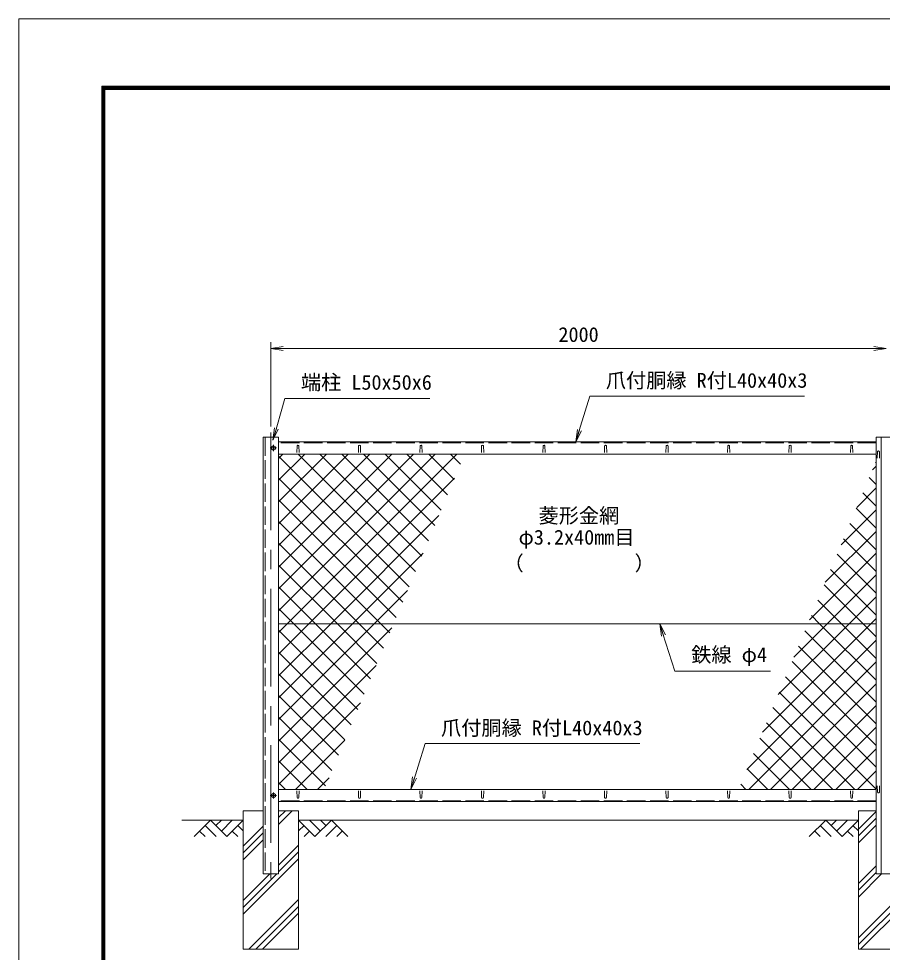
# Model space of a CAD drawing. Units: millimetres, scale not verified. Extents: x -4200 to 4200, y -2970 to 2970.
# Drawn here: x -4200 to -1392, y -66 to 2970 of the extents above; entities that cross this region are included whole.
import ezdxf
from ezdxf.enums import TextEntityAlignment as Align

# ---------------------------------------------------------------- set-up
doc = ezdxf.new("R2010")
doc.units = ezdxf.units.MM
doc.header["$LTSCALE"] = 10
doc.linetypes.add('DASHED', pattern=[7.5, 6, -1.5])
doc.linetypes.add('USER1', pattern=[50.8, 31.75, -6.35, 6.35, -6.35])
for name, color, linetype, lineweight in [('0-0_D-STR1', 1, 'Continuous', 18), ('0-1_D-BMK', 2, 'USER1', 13), ('0-2_D-STR-DIM', 7, 'Continuous', 13), ('0-3_D-STR3', 3, 'Continuous', 13), ('0-4_D-BGD', 7, 'Continuous', 18), ('0-5_D-STR4', 7, 'Continuous', 18), ('0-6_D-DCR-HCH', 7, 'Continuous', 13), ('0-7_D-STR-TXT', 7, 'Continuous', 13), ('0-8_0', 7, 'Continuous', 18), ('0-A_D-STR2', 7, 'Continuous', 13), ('0-B_D-TTL', 7, 'Continuous', 18)]:
    doc.layers.add(name, color=color, linetype=linetype, lineweight=lineweight)
doc.styles.add('ＭＳ ゴシック', font='')
doc.styles.get('ＭＳ ゴシック').set_extended_font_data('MS Gothic')

# ---------------------------------------------------------------- blocks, each defined once
blk = doc.blocks.new('_Open')
at = {"layer": '0-8_0'}
blk.add_line((-10, 1.667), (0, 0), dxfattribs=at)
blk.add_lwpolyline([(-10, -1.667), (0, 0), (-10, 0)], dxfattribs=at)

msp = doc.modelspace()

# ---------------------------------------------------------------- linework, layer by layer
at = {"layer": '0-0_D-STR1'}
for p, q in [((-3404.97, 1608.92), (-3404.97, 188.92)), ((-3354.97, 1608.92), (-3404.97, 1608.92)), ((-3354.97, 188.92), (-3354.97, 1608.92)), ((-1412.47, 1593.92), (-3354.97, 1593.92)), ((-3294.97, 1580.79), (-3295.72, 1559.29)), ((-3288.97, 1580.79), (-3288.22, 1559.29)), ((-3094.97, 1580.79), (-3095.72, 1559.29)), ((-3088.97, 1580.79), (-3088.22, 1559.29)), ((-2894.97, 1580.79), (-2895.72, 1559.29)), ((-2888.97, 1580.79), (-2888.22, 1559.29)), ((-2694.97, 1580.79), (-2695.72, 1559.29)), ((-2688.97, 1580.79), (-2688.22, 1559.29)), ((-2494.97, 1580.79), (-2495.72, 1559.29)), ((-2488.97, 1580.79), (-2488.22, 1559.29)), ((-2294.97, 1580.79), (-2295.72, 1559.29)), ((-2288.97, 1580.79), (-2288.22, 1559.29)), ((-2094.97, 1580.79), (-2095.72, 1559.29)), ((-2088.97, 1580.79), (-2088.22, 1559.29)), ((-1894.97, 1580.79), (-1895.72, 1559.29)), ((-1888.97, 1580.79), (-1888.22, 1559.29)), ((-1694.97, 1580.79), (-1695.72, 1559.29)), ((-1688.97, 1580.79), (-1688.22, 1559.29)), ((-1494.97, 1580.79), (-1495.72, 1559.29)), ((-1488.97, 1580.79), (-1488.22, 1559.29)), ((-1395.97, 188.92), (-1395.97, 1608.92)), ((-3354.97, 1553.92), (-1412.47, 1553.92)), ((-1407.97, 1562.3), (-1408.72, 1540.8)), ((-1401.97, 1562.3), (-1401.22, 1540.8)), ((-3354.97, 463.92), (-1412.47, 463.92)), ((-3294.97, 437.05), (-3295.72, 458.55)), ((-3288.97, 437.05), (-3288.22, 458.55)), ((-3094.97, 437.05), (-3095.72, 458.55)), ((-3088.97, 437.05), (-3088.22, 458.55)), ((-2894.97, 437.05), (-2895.72, 458.55)), ((-2888.97, 437.05), (-2888.22, 458.55)), ((-2694.97, 437.05), (-2695.72, 458.55)), ((-2688.97, 437.05), (-2688.22, 458.55)), ((-2494.97, 437.05), (-2495.72, 458.55)), ((-2488.97, 437.05), (-2488.22, 458.55)), ((-2294.97, 437.05), (-2295.72, 458.55)), ((-2288.97, 437.05), (-2288.22, 458.55)), ((-2094.97, 437.05), (-2095.72, 458.55)), ((-2088.97, 437.05), (-2088.22, 458.55)), ((-1894.97, 437.05), (-1895.72, 458.55)), ((-1888.97, 437.05), (-1888.22, 458.55)), ((-1694.97, 437.05), (-1695.72, 458.55)), ((-1688.97, 437.05), (-1688.22, 458.55)), ((-1494.97, 437.05), (-1495.72, 458.55)), ((-1488.97, 437.05), (-1488.22, 458.55)), ((-1407.97, 454.25), (-1408.72, 475.75)), ((-1401.97, 454.25), (-1401.22, 475.75)), ((-1412.47, 423.92), (-3354.97, 423.92)), ((-3404.97, 188.92), (-3354.97, 188.92)), ((-1412.47, 188.92), (-1347.47, 188.92))]:
    msp.add_line(p, q, dxfattribs=at)
at = {"layer": '0-0_D-STR1', "linetype": 'DASHED'}
for p, q in [((-3398.97, 1608.92), (-3398.97, 188.92)), ((-1412.47, 1590.92), (-3354.97, 1590.92)), ((-1412.47, 426.92), (-3354.97, 426.92))]:
    msp.add_line(p, q, dxfattribs=at)
at = {"layer": '0-0_D-STR1'}
msp.add_lwpolyline([(-1412.47, 188.92), (-1412.47, 1608.92), (-1347.47, 1608.92)], dxfattribs=at)
for centre, start, end in [((-3291.97, 1579.54), 22.61986, 157.38014), ((-3091.97, 1579.54), 22.61986, 157.38014), ((-2891.97, 1579.54), 22.61986, 157.38014), ((-2691.97, 1579.54), 22.61986, 157.38014), ((-2491.97, 1579.54), 22.61986, 157.38014), ((-2291.97, 1579.54), 22.61986, 157.38014), ((-2091.97, 1579.54), 22.61986, 157.38014), ((-1891.97, 1579.54), 22.61986, 157.38014), ((-1691.97, 1579.54), 22.61986, 157.38014), ((-1491.97, 1579.54), 22.61986, 157.38014), ((-1404.97, 1561.05), 22.61986, 157.38014), ((-3291.97, 438.3), 202.61986, 337.38014), ((-3091.97, 438.3), 202.61986, 337.38014), ((-2891.97, 438.3), 202.61986, 337.38014), ((-2691.97, 438.3), 202.61986, 337.38014), ((-2491.97, 438.3), 202.61986, 337.38014), ((-2291.97, 438.3), 202.61986, 337.38014), ((-2091.97, 438.3), 202.61986, 337.38014), ((-1891.97, 438.3), 202.61986, 337.38014), ((-1691.97, 438.3), 202.61986, 337.38014), ((-1491.97, 438.3), 202.61986, 337.38014), ((-1404.97, 455.5), 202.61986, 337.38014)]:
    msp.add_arc(centre, 3.25, start, end, dxfattribs=at)
at = {"layer": '0-1_D-BMK'}
for p, q in [((-3379.97, 1623.92), (-3379.97, 173.92)), ((-3371.97, 1583.92), (-3371.97, 1563.92)), ((-3361.97, 1573.92), (-3381.97, 1573.92)), ((-3361.97, 443.92), (-3381.97, 443.92)), ((-3371.97, 453.92), (-3371.97, 433.92))]:
    msp.add_line(p, q, dxfattribs=at)
at = {"layer": '0-2_D-STR-DIM'}
for p, q in [((-3379.97, 1643.92), (-3379.97, 1917.7)), ((-3379.97, 1897.7), (-1379.97, 1897.7))]:
    msp.add_line(p, q, dxfattribs=at)
at = {"layer": '0-3_D-STR3'}
msp.add_line((-1412.47, 1002.17), (-3354.97, 1002.17), dxfattribs=at)
for points in [[(-3365.47, 1577.67), (-3371.97, 1581.42), (-3378.47, 1577.67), (-3378.47, 1570.16), (-3371.97, 1566.41), (-3365.47, 1570.16)], [(-3365.47, 447.67), (-3371.97, 451.42), (-3378.47, 447.67), (-3378.47, 440.16), (-3371.97, 436.41), (-3365.47, 440.16)]]:
    msp.add_lwpolyline(points, close=True, dxfattribs=at)
for centre in [(-3371.97, 1573.92), (-3371.97, 443.92)]:
    msp.add_circle(centre, 6.25, dxfattribs=at)
at = {"layer": '0-4_D-BGD'}
for p, q in [((-3469.97, 363.92), (-3669.97, 363.92)), ((-1469.97, 363.92), (-3289.97, 363.92))]:
    msp.add_line(p, q, dxfattribs=at)
at = {"layer": '0-5_D-STR4'}
for p, q in [((-3469.97, 393.92), (-3469.97, -56.08)), ((-3404.97, 393.92), (-3469.97, 393.92)), ((-3289.97, 393.92), (-3354.97, 393.92)), ((-3289.97, 393.92), (-3289.97, -56.08)), ((-1469.97, 393.92), (-1469.97, -56.08)), ((-1412.47, 393.92), (-1469.97, 393.92)), ((-3289.97, -56.08), (-3469.97, -56.08)), ((-1289.97, -56.08), (-1469.97, -56.08))]:
    msp.add_line(p, q, dxfattribs=at)
at = {"layer": '0-6_D-DCR-HCH'}
for p, q in [((-3354.97, 349.9), (-3310.96, 393.92)), ((-3354.97, 372), (-3333.05, 393.92)), ((-1469.97, 334.55), (-1412.47, 392.05)), ((-1469.97, 312.45), (-1412.47, 369.95)), ((-3576.4, 363.92), (-3629.61, 310.71)), ((-3594.14, 346.18), (-3558.5, 310.71)), ((-3576.4, 363.92), (-3523.19, 310.71)), ((-3558.66, 346.18), (-3540.92, 363.92)), ((-3540.92, 328.44), (-3505.45, 363.92)), ((-3523.19, 310.71), (-3469.97, 363.92)), ((-3487.71, 346.18), (-3469.97, 328.52)), ((-3469.97, 279.09), (-3404.97, 344.09)), ((-3236.76, 310.71), (-3289.97, 363.92)), ((-3272.24, 346.18), (-3289.97, 328.52)), ((-3219.03, 328.44), (-3254.5, 363.92)), ((-3183.55, 363.92), (-3236.76, 310.71)), ((-3201.2, 346.09), (-3219.03, 363.92)), ((-3165.81, 346.18), (-3201.45, 310.71)), ((-3183.55, 363.92), (-3130.34, 310.71)), ((-1576.4, 363.92), (-1629.61, 310.71)), ((-1594.14, 346.18), (-1558.5, 310.71)), ((-1576.4, 363.92), (-1523.19, 310.71)), ((-1558.66, 346.18), (-1540.92, 363.92)), ((-1540.92, 328.44), (-1505.45, 363.92)), ((-1523.19, 310.71), (-1469.97, 363.92)), ((-1487.71, 346.18), (-1469.97, 328.52)), ((-1469.97, 290.36), (-1412.47, 347.86)), ((-3611.87, 328.44), (-3594.05, 310.71)), ((-3505.45, 328.44), (-3487.63, 310.71)), ((-3469.97, 257), (-3404.97, 322)), ((-3254.5, 328.44), (-3272.32, 310.71)), ((-3148.08, 328.44), (-3165.89, 310.71)), ((-1611.87, 328.44), (-1594.05, 310.71)), ((-1505.45, 328.44), (-1487.63, 310.71)), ((-3469.97, 234.9), (-3404.97, 299.9)), ((-3354.97, 217.32), (-3289.97, 282.32)), ((-3354.97, 195.22), (-3289.97, 260.22)), ((-3469.97, 58.12), (-3289.97, 238.12)), ((-1469.97, 157.77), (-1412.47, 215.27)), ((-3469.97, 80.22), (-3361.28, 188.92)), ((-3469.97, 102.32), (-3383.37, 188.92)), ((-1469.97, 135.68), (-1412.47, 193.18)), ((-1469.97, 113.58), (-1394.64, 188.92)), ((-1469.97, -19), (-1289.97, 161)), ((-1469.97, -41.1), (-1289.97, 138.9)), ((-3451.6, -56.08), (-3289.97, 105.54)), ((-1462.86, -56.08), (-1289.97, 116.8)), ((-3429.5, -56.08), (-3289.97, 83.44)), ((-3407.4, -56.08), (-3289.97, 61.35))]:
    msp.add_line(p, q, dxfattribs=at)
at = {"layer": '0-7_D-STR-TXT'}
for points in [[(-2863.62, 1735.21), (-3334.59, 1735.21), (-3372.68, 1600.94)], [(-1645.07, 1742.79), (-2342.95, 1742.79), (-2388.31, 1595.83)], [(-1755.92, 848.54), (-2067.25, 848.54), (-2115.34, 1000.26)], [(-2180.85, 612.79), (-2878.73, 612.79), (-2924.09, 465.83)]]:
    msp.add_lwpolyline(points, dxfattribs=at)
at = {"layer": '0-A_D-STR2'}
for p, q in [((-3354.97, 1539.85), (-3340.91, 1553.92)), ((-3354.97, 1469.14), (-3270.2, 1553.92)), ((-3354.97, 1398.43), (-3199.48, 1553.92)), ((-3354.97, 1327.72), (-3128.77, 1553.92)), ((-3354.97, 1257.01), (-3058.06, 1553.92)), ((-3354.97, 1186.3), (-2987.35, 1553.92)), ((-3354.97, 1115.58), (-2916.64, 1553.92)), ((-3354.97, 1044.87), (-2845.93, 1553.92)), ((-2909.86, 1172.45), (-3291.33, 1553.92)), ((-2888.97, 1222.27), (-3220.62, 1553.92)), ((-2868.09, 1272.1), (-3149.91, 1553.92)), ((-2847.2, 1321.92), (-3079.19, 1553.92)), ((-2826.31, 1371.74), (-3008.48, 1553.92)), ((-2805.42, 1421.57), (-2937.77, 1553.92)), ((-2784.54, 1471.39), (-2867.06, 1553.92)), ((-2763.65, 1521.21), (-2796.35, 1553.92)), ((-2930.75, 1122.63), (-3354.97, 1546.85)), ((-1412.47, 1525.67), (-1414.14, 1527.34)), ((-1424.56, 1502.5), (-1412.47, 1514.58)), ((-2951.64, 1072.81), (-3354.97, 1476.14)), ((-3256.26, 1002.17), (-2782.73, 1475.69)), ((-1412.47, 1454.96), (-1435.03, 1477.52)), ((-1475.6, 1380.74), (-1412.47, 1443.87)), ((-1412.47, 1384.25), (-1455.92, 1427.7)), ((-2972.52, 1022.98), (-3354.97, 1405.43)), ((-1526.64, 1258.99), (-1412.47, 1373.16)), ((-1412.47, 1313.54), (-1476.8, 1377.87)), ((-3185.55, 1002.17), (-2833.78, 1353.94)), ((-3022.42, 1002.17), (-3354.97, 1334.72)), ((-1412.47, 1242.83), (-1497.69, 1328.05)), ((-1577.69, 1137.24), (-1412.47, 1302.45)), ((-1412.47, 1172.12), (-1518.58, 1278.23)), ((-3093.13, 1002.17), (-3354.97, 1264.01)), ((-3114.84, 1002.17), (-2884.82, 1232.19)), ((-1628.73, 1015.48), (-1412.47, 1231.74)), ((-1412.47, 1101.41), (-1539.47, 1228.4)), ((-3163.84, 1002.17), (-3354.97, 1193.3)), ((-1571.34, 1002.17), (-1412.47, 1161.03)), ((-1412.47, 1030.7), (-1560.35, 1178.58)), ((-1454.65, 1002.17), (-1581.24, 1128.76)), ((-3234.55, 1002.17), (-3354.97, 1122.59)), ((-3044.13, 1002.17), (-2935.86, 1110.43)), ((-1525.36, 1002.17), (-1602.13, 1078.93)), ((-1500.63, 1002.17), (-1412.47, 1090.32)), ((-3305.26, 1002.17), (-3354.97, 1051.88)), ((-3354.97, 903.45), (-3256.26, 1002.17)), ((-3354.97, 832.74), (-3185.55, 1002.17)), ((-3354.97, 762.03), (-3114.84, 1002.17)), ((-3354.97, 691.32), (-3044.13, 1002.17)), ((-3076.96, 773.87), (-3305.26, 1002.17)), ((-3056.07, 823.69), (-3234.55, 1002.17)), ((-3035.19, 873.51), (-3163.84, 1002.17)), ((-3014.3, 923.34), (-3093.13, 1002.17)), ((-2993.41, 973.16), (-3022.42, 1002.17)), ((-1781.86, 650.22), (-1429.91, 1002.17)), ((-1730.82, 771.98), (-1500.63, 1002.17)), ((-1679.77, 893.73), (-1571.34, 1002.17)), ((-1596.07, 1002.17), (-1623.02, 1029.11)), ((-1412.47, 818.57), (-1596.07, 1002.17)), ((-1412.47, 889.28), (-1525.36, 1002.17)), ((-1412.47, 959.99), (-1454.65, 1002.17)), ((-1429.91, 1002.17), (-1412.47, 1019.61)), ((-3354.97, 620.61), (-2986.9, 988.68)), ((-3097.85, 724.04), (-3354.97, 981.17)), ((-1412.47, 747.86), (-1643.9, 979.29)), ((-1832.9, 528.47), (-1412.47, 948.9)), ((-1412.47, 677.15), (-1664.79, 929.46)), ((-3118.74, 674.22), (-3354.97, 910.46)), ((-3354.97, 549.9), (-3037.95, 866.93)), ((-1826.74, 463.92), (-1412.47, 878.19)), ((-1412.47, 606.44), (-1685.68, 879.64)), ((-3139.62, 624.4), (-3354.97, 839.75)), ((-1412.47, 535.72), (-1706.57, 829.82)), ((-1756.03, 463.92), (-1412.47, 807.48)), ((-3160.51, 574.57), (-3354.97, 769.04)), ((-1412.47, 465.01), (-1727.45, 779.99)), ((-3354.97, 479.19), (-3088.99, 745.17)), ((-1482.09, 463.92), (-1748.34, 730.17)), ((-1685.32, 463.92), (-1412.47, 736.76)), ((-3181.4, 524.75), (-3354.97, 698.33)), ((-1552.8, 463.92), (-1769.23, 680.35)), ((-1614.61, 463.92), (-1412.47, 666.05)), ((-3202.29, 474.93), (-3354.97, 627.62)), ((-3299.54, 463.92), (-3140.03, 623.42)), ((-1623.51, 463.92), (-1790.12, 630.52)), ((-1694.22, 463.92), (-1811, 580.7)), ((-1543.9, 463.92), (-1412.47, 595.34)), ((-3261.99, 463.92), (-3354.97, 556.9)), ((-1764.93, 463.92), (-1831.89, 530.88)), ((-1473.19, 463.92), (-1412.47, 524.63)), ((-3332.7, 463.92), (-3354.97, 486.19)), ((-3228.82, 463.92), (-3191.08, 501.66)), ((-1835.64, 463.92), (-1852.78, 481.06))]:
    msp.add_line(p, q, dxfattribs=at)
msp.add_lwpolyline([(-3354.97, 974.16), (-3326.97, 1002.17), (-2775.22, 1553.92)], dxfattribs=at)
at = {"layer": '0-B_D-TTL', "color": 2}
msp.add_lwpolyline([(-4200, 2970), (4200, 2970), (4200, -2970), (-4200, -2970)], close=True, dxfattribs=at)
at = {"layer": '0-B_D-TTL'}
for points in [[(-3930, 2750), (3930, 2750), (3930, -2750), (-3930, -2750)], [(-3927.5, 2747.5), (3927.5, 2747.5), (3927.5, -2747.5), (-3927.5, -2747.5)], [(-3925, 2745), (3925, 2745), (3925, -2745), (-3925, -2745)], [(-3922.5, 2742.5), (3922.5, 2742.5), (3922.5, -2742.5), (-3922.5, -2742.5)], [(-3920, 2740), (3920, 2740), (3920, -2740), (-3920, -2740)]]:
    msp.add_lwpolyline(points, close=True, dxfattribs=at)

# ---------------------------------------------------------------- block references
at = {"layer": '0-2_D-STR-DIM', "xscale": 4, "yscale": 4, "rotation": 180}
msp.add_blockref('_Open', (-3379.97, 1897.7), dxfattribs=at)
at = {"layer": '0-2_D-STR-DIM', "xscale": 4, "yscale": 4}
msp.add_blockref('_Open', (-1379.97, 1897.7), dxfattribs=at)
at = {"layer": '0-7_D-STR-TXT', "xscale": 4, "yscale": 4}
for p, rotation in [((-3373.23, 1599.01), 254.16392), ((-2388.9, 1593.92), 252.84683), ((-2115.95, 1002.17), 107.58773), ((-2924.68, 463.92), 252.84683)]:
    msp.add_blockref('_Open', p, dxfattribs=dict(at, rotation=rotation))

# ---------------------------------------------------------------- texts
at = {"layer": '0-2_D-STR-DIM', "style": 'ＭＳ ゴシック'}
msp.add_text('2000', height=48.09, dxfattribs=at).set_placement((-2445.24, 1904.45), align=Align.BOTTOM_LEFT)
at = {"layer": '0-7_D-STR-TXT', "style": 'ＭＳ ゴシック'}
for s, p in [('爪付胴縁 R付L40x40x3', (-2291.01, 1755.37)), ('端柱 L50x50x6', (-3282.4, 1749.06)), ('菱形金網', (-2509.92, 1315.72)), ('φ3.2x40mm目', (-2574.9, 1245.28)), ('（\u3000\u3000   \u3000\u3000）', (-2623.63, 1160.81)), ('鉄線 φ4', (-2013.53, 863.41)), ('爪付胴縁 R付L40x40x3', (-2826.79, 625.37))]:
    msp.add_text(s, height=48.09, dxfattribs=at).set_placement(p, align=Align.BOTTOM_LEFT)

doc.saveas('drawing.dxf')
